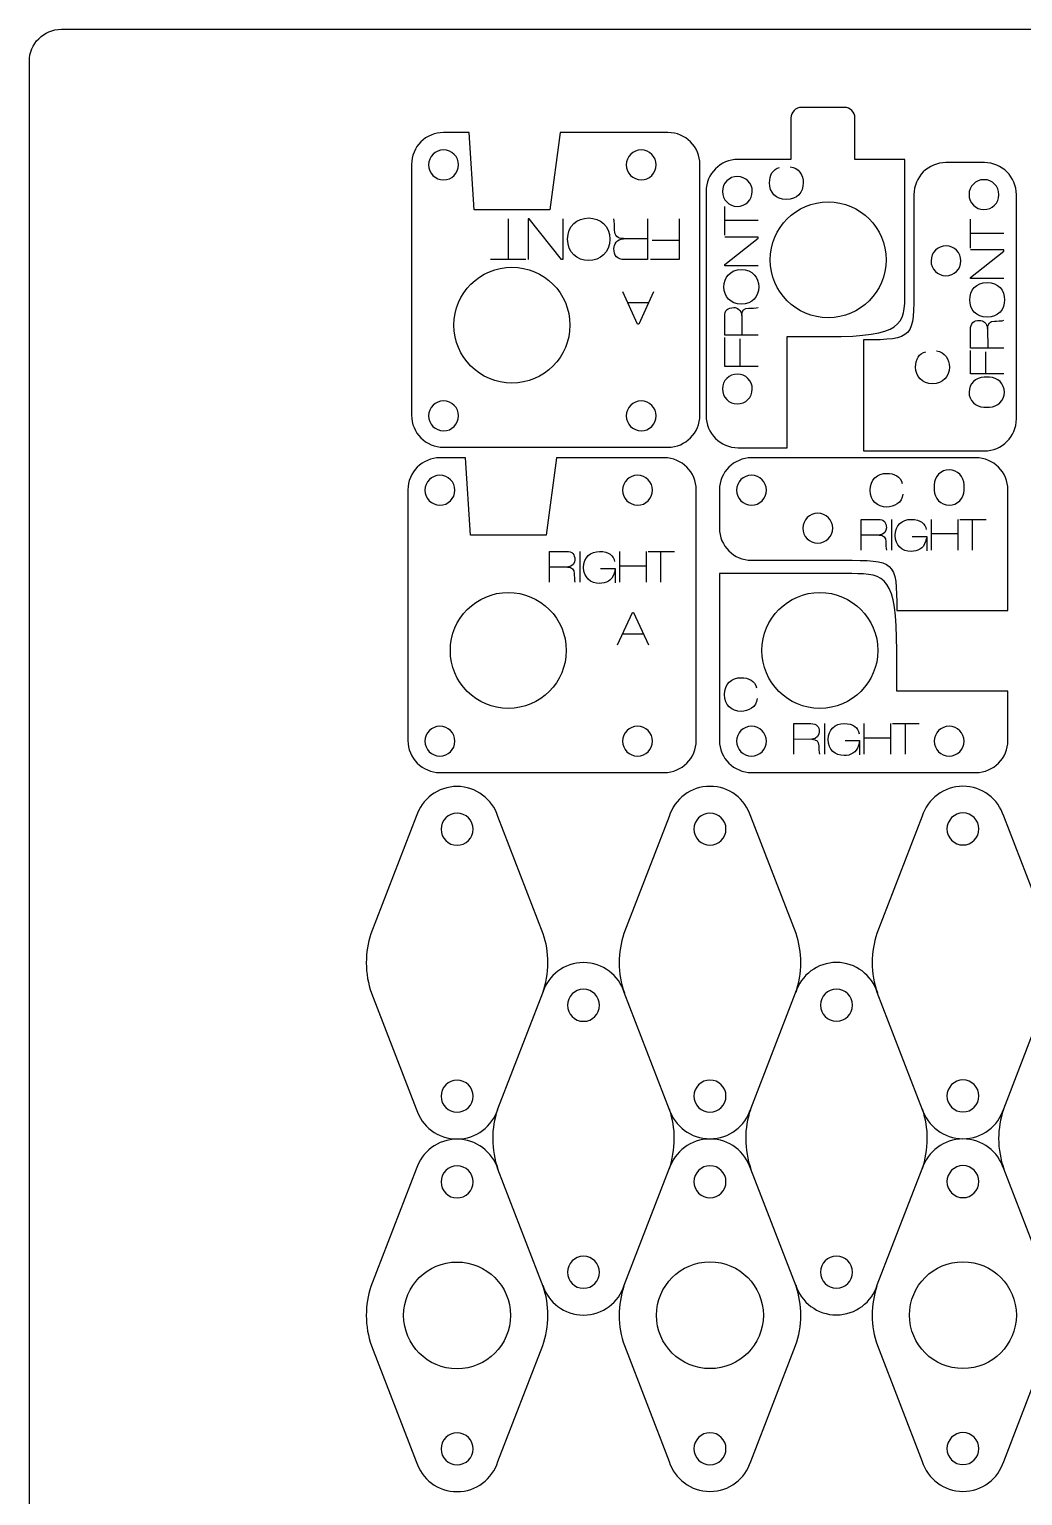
# Model space of a CAD drawing. Extents: x 16 to 1660, y 62 to 1240.
# Drawn here: x 623.4 to 697.8, y 915.6 to 1025.4 of the extents above; entities that cross this region are included whole.
import ezdxf

# ---------------------------------------------------------------- set-up
doc = ezdxf.new("R2010")
doc.units = 0
doc.layers.get('0').update_dxf_attribs({"linetype": 'CONTINUOUS'})

msp = doc.modelspace()

# ---------------------------------------------------------------- linework, layer by layer
at = {"color": 7}
for points in [[(625.826931, 1025.395178), (863.275444, 1025.395178)], [(623.426913, 709.062731), (623.426913, 1022.99516)], [(684.447027, 1019.551202), (681.246627, 1019.551202)], [(680.446809, 1018.751384), (680.446809, 1015.650891), (676.494287, 1015.650891)], [(685.238096, 1015.650891), (685.246844, 1015.651173), (685.246844, 1018.751384)], [(656.737884, 1011.867138), (656.364504, 1017.665676), (654.443136, 1017.665676)], [(671.24072, 1017.665676), (663.165496, 1017.665676), (662.394747, 1011.867138), (656.737884, 1011.867138), (656.737884, 1011.867138)], [(652.043118, 1015.266222), (652.043118, 996.493364)], [(655.562429, 1015.234049), (655.562429, 1015.234049)], [(670.361033, 1015.234049), (670.361033, 1015.234049)], [(673.640173, 996.493364), (673.640173, 1015.266222)], [(688.990522, 1005.731627), (688.990522, 1015.650609), (685.238096, 1015.650609), (685.238096, 1015.650891)], [(694.932429, 1015.412131), (692.060253, 1015.412131)], [(674.094551, 1013.251156), (674.094551, 996.453289)], [(689.6608, 1013.012678), (689.659389, 1006.142824), (689.659389, 1006.142824)], [(697.332164, 996.214247), (697.332164, 1013.012113)], [(675.489858, 1009.977942), (675.489858, 1012.135813)], [(676.43502, 1012.13158), (676.43502, 1012.13158)], [(694.900538, 1011.89282), (694.900538, 1011.89282)], [(659.268571, 1011.195449), (659.268571, 1008.149707)], [(663.374904, 1011.195449), (663.374904, 1008.149707), (663.263991, 1008.149707), (660.863973, 1011.195449), (660.764349, 1011.195449), (660.764349, 1008.149707)], [(669.710793, 1011.195449), (669.710793, 1008.149707), (668.034676, 1008.149707)], [(672.072993, 1011.195449), (672.072993, 1008.149707), (669.936289, 1008.149707)], [(677.990911, 1011.063087), (675.489858, 1011.063087)], [(693.893287, 1009.00992), (693.893287, 1011.167791)], [(667.919529, 1009.706727), (667.923762, 1009.714911), (669.710793, 1009.720556)], [(672.072993, 1009.565616), (670.059902, 1009.565616)], [(677.990911, 1007.690813), (675.489858, 1007.690813), (675.489858, 1007.781407), (677.990911, 1009.752447), (677.990911, 1009.834291), (675.489858, 1009.834291)], [(696.394622, 1010.095064), (693.893287, 1010.095064)], [(696.394622, 1006.722509), (693.893287, 1006.722509), (693.893287, 1006.813384), (696.394622, 1008.784707), (696.394622, 1008.866551), (693.893287, 1008.866551)], [(660.589653, 1008.149707), (657.962447, 1008.149707)], [(665.311231, 1008.081409), (665.311231, 1008.081409)], [(692.055738, 1006.932764), (692.055738, 1006.932764)], [(670.170251, 1005.727393), (669.059707, 1003.310724), (668.971936, 1003.310724), (667.861673, 1005.727393)], [(675.433978, 1006.100209), (675.433978, 1006.100209)], [(693.837407, 1005.132469), (693.837407, 1005.132469)], [(668.229127, 1004.928987), (669.809289, 1004.928987)], [(676.768889, 1003.958424), (676.77538, 1003.954473)], [(663.90266, 1003.238758), (663.90266, 1003.238758)], [(677.990911, 1002.4872), (675.489858, 1002.4872), (675.489858, 1003.86388)], [(676.77538, 1003.954756), (676.779896, 1002.487482)], [(683.239398, 1003.791913), (683.239398, 1003.791913)], [(696.394622, 1001.518896), (693.893287, 1001.518896), (693.893287, 1002.89614)], [(695.172318, 1002.990402), (695.178809, 1002.987298), (695.183324, 1001.518896)], [(677.990911, 1000.147013), (675.489858, 1000.147013), (675.489858, 1002.302062)], [(676.494287, 994.053836), (680.179544, 994.053836), (680.179544, 1002.38052), (683.23968, 1002.38052)], [(676.652896, 1000.147013), (676.652896, 1002.200462)], [(685.884102, 1002.133293), (685.88382, 993.814511), (694.932429, 993.814511)], [(696.394622, 999.579182), (693.893287, 999.579182), (693.893287, 1001.333758)], [(695.056324, 999.579182), (695.056324, 1001.232722)], [(695.31738, 999.333649), (694.909569, 999.333649)], [(655.562429, 996.434098), (655.562429, 996.434098)], [(670.360469, 996.434098), (670.360469, 996.434098)], [(676.43502, 997.33354), (676.43502, 997.33354)], [(694.902231, 997.093933), (695.310042, 997.093933), (695.310042, 997.093933)], [(654.443136, 994.093629), (671.24072, 994.093629)], [(656.464129, 987.497813), (656.091031, 993.297198), (654.169662, 993.297198)], [(670.967247, 993.297198), (662.892022, 993.297198), (662.121556, 987.497813), (656.464129, 987.497813), (656.464129, 987.497813)], [(694.298558, 993.297198), (677.500973, 993.297198)], [(651.769927, 990.896898), (651.769927, 972.124322)], [(655.288956, 990.865289), (655.288956, 990.865289)], [(670.08756, 990.865853), (670.08756, 990.865853)], [(673.3667, 972.124322), (673.3667, 990.896898)], [(675.100956, 990.896898), (675.100956, 988.024722)], [(678.620549, 990.865289), (678.620549, 990.865289)], [(688.379511, 981.849418), (696.698011, 981.849418), (696.698011, 990.896898)], [(691.178873, 991.282131), (691.178873, 990.874038)], [(693.418589, 990.866982), (693.418589, 991.274511), (693.418589, 991.274511)], [(685.699529, 986.388116), (685.699529, 988.686251), (686.963884, 988.686251)], [(687.981296, 988.686251), (687.981296, 986.388116)], [(690.968618, 986.388116), (690.968618, 988.686251)], [(692.937682, 988.686251), (692.937682, 986.388116)], [(693.094316, 988.686251), (695.07608, 988.686251)], [(694.053024, 986.388962), (694.053024, 988.665931)], [(683.580322, 988.020207), (683.580322, 988.020207)], [(687.050527, 987.51136), (687.047704, 987.505433), (685.699529, 987.5012)], [(690.968618, 987.617193), (692.937682, 987.617193)], [(689.536058, 987.415122), (690.616969, 987.415122), (690.616969, 986.337598)], [(662.368218, 983.988944), (662.368218, 986.286516), (663.632856, 986.286516)], [(664.650549, 986.286233), (664.650549, 983.988662)], [(667.637589, 983.988944), (667.637589, 986.286516)], [(669.606371, 986.286233), (669.606371, 983.988662)], [(669.763004, 986.286233), (671.744769, 986.286233)], [(670.721713, 983.988944), (670.721713, 986.265913)], [(677.500409, 985.625551), (684.36998, 985.623858), (684.36998, 985.623858)], [(663.719498, 985.111624), (663.716676, 985.105698), (662.368218, 985.101464)], [(666.204747, 985.015104), (667.285658, 985.015104), (667.285658, 983.93758)], [(667.637589, 985.217458), (669.606653, 985.217458)], [(675.100956, 984.620558), (675.100956, 972.124322)], [(685.02022, 984.620558), (675.100956, 984.620558), (675.100956, 984.620558)], [(667.467691, 979.283736), (668.578236, 981.700122), (668.666289, 981.700122), (669.776551, 979.283736)], [(669.408816, 980.082424), (667.828653, 980.082424)], [(663.629187, 978.869716), (663.629187, 978.869716)], [(686.959933, 978.869433), (686.959933, 978.869433)], [(696.698011, 972.124322), (696.698011, 975.809298), (688.371327, 975.809298), (688.371327, 978.869433)], [(680.673151, 971.093647), (680.673151, 973.390936), (681.937507, 973.390936)], [(682.9552, 973.390936), (682.9552, 971.093647)], [(685.94224, 971.093647), (685.94224, 973.390936)], [(687.911022, 973.390936), (687.911022, 971.093647)], [(688.067656, 973.390936), (690.049702, 973.390936)], [(689.026647, 971.093929), (689.026647, 973.370616)], [(682.024431, 972.216609), (682.021327, 972.2104), (680.673151, 972.205884)], [(684.50968, 972.120653), (685.590591, 972.120653), (685.590591, 971.042282)], [(685.94224, 972.323289), (687.911304, 972.323289)], [(655.288956, 972.065056), (655.288956, 972.065056)], [(670.086996, 972.065056), (670.086996, 972.065056)], [(678.620549, 972.065056), (678.620549, 972.065056)], [(693.418024, 972.065056), (693.418024, 972.065056)], [(654.169662, 969.724587), (670.967247, 969.724587)], [(677.500691, 969.724587), (694.298558, 969.724587)], [(652.399564, 966.430207), (649.006971, 957.642653)], [(661.901422, 957.642653), (658.51024, 966.425973)], [(671.334136, 966.441496), (667.94126, 957.653942)], [(680.835993, 957.653942), (677.444811, 966.437544)], [(690.277173, 966.450527), (686.884298, 957.662691)], [(699.779031, 957.662691), (696.387849, 966.446576)], [(656.654629, 965.474602), (656.654629, 965.474602)], [(675.5892, 965.485609), (675.5892, 965.485609)], [(694.531956, 965.494358), (694.531956, 965.494358)], [(649.044789, 953.197653), (652.399564, 944.518756), (652.399564, 944.518756)], [(658.51024, 944.522989), (661.868967, 953.212893)], [(671.366591, 944.453844), (667.976256, 953.237447)], [(677.445093, 944.534278), (680.803538, 953.224182)], [(690.309347, 944.462311), (686.918447, 953.246196)], [(696.387849, 944.543027), (699.746576, 953.232931)], [(666.119516, 952.286076), (666.119516, 952.286076)], [(685.062271, 952.29426), (685.062271, 952.29426)], [(656.654629, 945.474642), (656.654629, 945.474642)], [(675.5892, 945.485931), (675.5892, 945.485931)], [(694.531956, 945.494398), (694.531956, 945.494398)], [(652.399564, 940.013078), (649.006971, 931.225242), (649.006971, 931.225242)], [(661.901422, 931.225242), (658.51024, 940.008844)], [(667.976256, 931.33418), (671.334418, 940.024367)], [(680.835993, 931.236531), (677.444811, 940.019851)], [(686.918729, 931.342647), (690.277173, 940.032551)], [(699.779031, 931.244716), (696.387849, 940.0286)], [(656.654629, 939.056909), (656.654629, 939.056909)], [(675.5892, 939.06848), (675.5892, 939.06848)], [(694.531956, 939.076947), (694.531956, 939.076947)], [(655.454338, 933.056864), (655.454338, 933.056864)], [(674.389191, 933.068153), (674.389191, 933.068153)], [(693.331947, 933.07662), (693.331947, 933.07662)], [(666.119516, 932.285551), (666.119516, 932.285551)], [(685.062271, 932.2943), (685.062271, 932.2943)], [(649.044789, 926.780524), (652.399564, 918.101344)], [(658.51024, 918.105578), (661.868967, 926.7952)], [(667.979642, 926.791531), (671.334418, 918.112633)], [(677.445093, 918.117149), (680.803538, 926.806771)], [(686.922116, 926.799716), (690.277173, 918.120818)], [(696.387849, 918.125333), (699.746576, 926.815238)], [(656.654629, 919.056667), (656.654629, 919.056667)], [(675.5892, 919.068238), (675.5892, 919.068238)], [(694.531956, 919.076704), (694.531956, 919.076704)]]:
    msp.add_lwpolyline(points, dxfattribs=at)
for points in [[(623.426913, 1022.99516), (623.426913, 1024.320758), (624.501616, 1025.395178), (625.826931, 1025.395178)], [(681.246627, 1019.551202), (680.804667, 1019.551202), (680.446809, 1019.193344), (680.446809, 1018.751384)], [(685.246844, 1018.751384), (685.246844, 1019.193344), (684.88814, 1019.551202), (684.447027, 1019.551202)], [(654.443136, 1017.665676), (653.117256, 1017.665676), (652.043118, 1016.590691), (652.043118, 1015.266222)], [(673.640173, 1015.266222), (673.640173, 1016.590973), (672.5666, 1017.665676), (671.24072, 1017.665676)], [(654.446522, 1016.358422), (653.827891, 1016.359833), (653.324971, 1015.860582), (653.322996, 1015.242233)], [(655.562429, 1015.234049), (655.564687, 1015.852398), (655.064871, 1016.3556), (654.446522, 1016.358422)], [(669.244844, 1016.358704), (668.625931, 1016.36068), (668.123576, 1015.861147), (668.121318, 1015.242516)], [(670.361033, 1015.234049), (670.363291, 1015.852962), (669.863193, 1016.356164), (669.244844, 1016.358704)], [(653.322996, 1015.242233), (653.320738, 1014.62332), (653.820271, 1014.1204), (654.43862, 1014.119271)], [(654.43862, 1014.119271), (655.056969, 1014.116167), (655.560171, 1014.615982), (655.562429, 1015.234049)], [(668.121318, 1015.242516), (668.118778, 1014.623884), (668.618876, 1014.120964), (669.237507, 1014.119271)], [(669.237507, 1014.119271), (669.855573, 1014.116731), (670.358776, 1014.616264), (670.361033, 1015.234049)], [(676.494287, 1015.650891), (675.168689, 1015.650891), (674.094551, 1014.576753), (674.094551, 1013.251156)], [(678.84802, 1013.894904), (678.84802, 1014.466687), (679.081418, 1014.9205), (679.606351, 1015.049193)], [(680.401653, 1015.106767), (681.048224, 1015.035647), (681.37278, 1014.453704), (681.37278, 1013.894904)], [(692.060253, 1015.412131), (690.735784, 1015.412131), (689.6608, 1014.337993), (689.6608, 1013.012678)], [(697.332164, 1013.012113), (697.332164, 1014.337711), (696.257462, 1015.412131), (694.932429, 1015.412131)], [(676.443204, 1014.371296), (675.824291, 1014.373271), (675.321653, 1013.873456), (675.319396, 1013.255107)], [(677.558829, 1013.248051), (677.561087, 1013.866118), (677.0624, 1014.369602), (676.443204, 1014.371296)], [(680.110682, 1012.642402), (679.311711, 1012.642402), (678.84802, 1013.204024), (678.84802, 1013.894904)], [(681.37278, 1013.894904), (681.37278, 1013.204024), (680.909089, 1012.642402), (680.110682, 1012.642402)], [(694.90844, 1014.132536), (694.289527, 1014.134511), (693.786889, 1013.634978), (693.785478, 1013.016629)], [(696.024911, 1013.008727), (696.026322, 1013.627358), (695.527071, 1014.130278), (694.90844, 1014.132536)], [(675.319396, 1013.255107), (675.317138, 1012.636758), (675.817236, 1012.133556), (676.43502, 1012.13158)], [(676.43502, 1012.13158), (677.054498, 1012.129322), (677.557418, 1012.629138), (677.558829, 1013.248051)], [(693.785478, 1013.016629), (693.782656, 1012.397998), (694.282189, 1011.894513), (694.900538, 1011.89282)], [(694.900538, 1011.89282), (695.518604, 1011.890562), (696.022089, 1012.390378), (696.024911, 1013.008727)], [(678.899384, 1008.131927), (678.899384, 1010.52884), (680.84192, 1012.47194), (683.239398, 1012.47194)], [(683.239398, 1012.47194), (685.636029, 1012.47194), (687.579129, 1010.52884), (687.579129, 1008.131927)], [(663.733044, 1009.672578), (663.733044, 1010.678982), (664.440858, 1011.263182), (665.311231, 1011.263182)], [(665.311231, 1011.263182), (666.181604, 1011.263182), (666.889418, 1010.678982), (666.889418, 1009.672578)], [(667.249816, 1010.354991), (667.249816, 1010.465622), (667.241349, 1011.071271), (667.181518, 1011.195449)], [(665.311231, 1008.081409), (664.440858, 1008.081409), (663.733044, 1008.665327), (663.733044, 1009.672578)], [(666.889418, 1009.672578), (666.889418, 1008.665327), (666.181604, 1008.081409), (665.311231, 1008.081409)], [(667.1945, 1008.981133), (667.1945, 1009.27154), (667.390644, 1009.676811), (667.919529, 1009.706727)], [(667.923762, 1009.714911), (667.454709, 1009.718862), (667.249816, 1009.936456), (667.249816, 1010.354991)], [(668.034676, 1008.149707), (667.425076, 1008.149707), (667.1945, 1008.439549), (667.1945, 1008.981133)], [(692.063922, 1009.172762), (691.445009, 1009.17502), (690.942371, 1008.675204), (690.940678, 1008.056291)], [(693.179829, 1008.048953), (693.181804, 1008.667867), (692.682553, 1009.16994), (692.063922, 1009.172762)], [(655.222351, 1003.238758), (655.222351, 1005.635389), (657.165733, 1007.578489), (659.562647, 1007.578489)], [(659.562647, 1007.578489), (661.959842, 1007.578207), (663.90266, 1005.635107), (663.90266, 1003.238758)], [(675.433978, 1006.100209), (675.433978, 1006.814796), (675.914038, 1007.396738), (676.740667, 1007.396738)], [(676.740667, 1007.396738), (677.56786, 1007.396738), (678.047073, 1006.814796), (678.047073, 1006.100209)], [(683.239398, 1003.791913), (680.84192, 1003.791913), (678.899384, 1005.734167), (678.899384, 1008.131927)], [(687.579129, 1008.131927), (687.579129, 1005.734167), (685.636029, 1003.791913), (683.239398, 1003.791913)], [(690.940678, 1008.056291), (690.937856, 1007.438224), (691.437389, 1006.93474), (692.055738, 1006.932764)], [(692.055738, 1006.932764), (692.674087, 1006.92966), (693.177289, 1007.430322), (693.179829, 1008.048953)], [(693.837407, 1005.132469), (693.837407, 1005.847338), (694.317467, 1006.428433), (695.144096, 1006.428433)], [(695.144096, 1006.428433), (695.971007, 1006.428433), (696.450502, 1005.847338), (696.450502, 1005.132469)], [(676.740667, 1004.803962), (675.913756, 1004.803962), (675.433978, 1005.385622), (675.433978, 1006.100209)], [(678.047073, 1006.100209), (678.047073, 1005.385622), (677.56786, 1004.803962), (676.740667, 1004.803962)], [(683.23968, 1002.38052), (688.767849, 1002.38052), (688.990522, 1003.222389), (688.990522, 1005.731627)], [(689.659389, 1006.142824), (689.659389, 1002.300933), (689.659389, 1002.133293), (685.884102, 1002.133293)], [(695.144096, 1003.836222), (694.317184, 1003.836222), (693.837407, 1004.417318), (693.837407, 1005.132469)], [(696.450502, 1005.132469), (696.450502, 1004.417318), (695.971007, 1003.836222), (695.144096, 1003.836222)], [(675.489858, 1003.86388), (675.489858, 1004.36426), (675.728053, 1004.553913), (676.173118, 1004.553913)], [(676.173118, 1004.553913), (676.411031, 1004.553913), (676.744618, 1004.392482), (676.768889, 1003.958424)], [(676.77538, 1003.954473), (676.778767, 1004.340553), (676.957413, 1004.508193), (677.300878, 1004.508193)], [(677.300878, 1004.508193), (677.392036, 1004.508193), (677.889593, 1004.514967), (677.990911, 1004.564356)], [(659.562647, 998.898744), (657.165733, 998.898744), (655.222351, 1000.841562), (655.222351, 1003.238758)], [(663.90266, 1003.238758), (663.90266, 1000.841562), (661.959842, 998.898744), (659.562647, 998.898744)], [(693.893287, 1002.89614), (693.893287, 1003.39652), (694.131482, 1003.585327), (694.576547, 1003.585327)], [(694.576547, 1003.585327), (694.81446, 1003.585327), (695.147764, 1003.42446), (695.172318, 1002.990402)], [(695.178809, 1002.987298), (695.182196, 1003.372249), (695.360842, 1003.540453), (695.704307, 1003.540453)], [(695.704307, 1003.540453), (695.795464, 1003.540453), (696.293022, 1003.547227), (696.394622, 1003.596616)], [(689.790622, 1000.093956), (689.790622, 1000.66602), (690.024302, 1001.119551), (690.548953, 1001.248244)], [(691.344538, 1001.3061), (691.991109, 1001.234698), (692.315664, 1000.653038), (692.315664, 1000.093956)], [(676.443204, 999.572691), (675.824291, 999.575513), (675.321653, 999.075698), (675.319396, 998.456784)], [(677.558829, 998.450011), (677.561087, 999.06836), (677.0624, 999.571562), (676.443204, 999.572691)], [(691.053284, 998.841736), (690.254313, 998.841736), (689.790622, 999.40364), (689.790622, 1000.093956)], [(692.315664, 1000.093956), (692.315664, 999.403922), (691.851973, 998.841736), (691.053284, 998.841736)], [(694.909569, 999.333649), (694.290938, 999.335907), (693.787453, 998.836938), (693.786042, 998.217742)], [(696.433569, 998.209558), (696.435544, 998.828753), (695.935729, 999.332238), (695.31738, 999.333649)], [(654.446522, 997.558189), (653.827891, 997.560447), (653.324407, 997.061478), (653.322996, 996.442282)], [(655.562429, 996.434098), (655.564687, 997.053293), (655.064871, 997.556496), (654.446522, 997.558189)], [(669.244562, 997.558189), (668.625931, 997.560447), (668.122447, 997.061478), (668.121318, 996.442282)], [(670.360469, 996.434098), (670.362727, 997.053293), (669.862629, 997.556496), (669.244562, 997.558189)], [(675.319396, 998.456784), (675.317138, 997.838718), (675.817236, 997.335798), (676.43502, 997.33354)], [(676.43502, 997.33354), (677.054498, 997.331564), (677.557418, 997.831662), (677.558829, 998.450011)], [(693.786042, 998.217742), (693.783784, 997.598829), (694.283318, 997.095909), (694.902231, 997.093933)], [(695.310042, 997.093933), (695.928109, 997.091676), (696.431311, 997.591773), (696.433569, 998.209558)], [(652.043118, 996.493364), (652.043118, 995.168049), (653.117256, 994.093629), (654.443136, 994.093629)], [(653.322996, 996.442282), (653.320738, 995.823369), (653.820271, 995.320731), (654.439184, 995.318473)], [(654.439184, 995.318473), (655.056969, 995.316216), (655.560171, 995.816596), (655.562429, 996.434098)], [(668.121318, 996.442282), (668.118778, 995.823369), (668.618876, 995.320731), (669.237507, 995.318473)], [(669.237507, 995.318473), (669.855573, 995.316216), (670.358776, 995.816596), (670.360469, 996.434098)], [(671.24072, 994.093629), (672.5666, 994.093629), (673.640173, 995.168049), (673.640173, 996.493364)], [(674.094551, 996.453289), (674.094551, 995.127409), (675.168689, 994.053836), (676.494287, 994.053836)], [(694.932429, 993.814511), (696.257462, 993.814511), (697.332164, 994.888931), (697.332164, 996.214247)], [(654.169662, 993.297198), (652.843782, 993.297198), (651.769927, 992.222213), (651.769927, 990.896898)], [(673.3667, 990.896898), (673.3667, 992.222213), (672.293127, 993.297198), (670.967247, 993.297198)], [(677.500973, 993.297198), (676.175093, 993.297198), (675.100956, 992.222213), (675.100956, 990.896898)], [(696.698011, 990.896898), (696.698011, 992.222213), (695.624156, 993.297198), (694.298558, 993.297198)], [(654.173049, 991.98938), (653.554418, 991.991073), (653.051498, 991.49154), (653.049522, 990.873191)], [(655.288956, 990.865289), (655.291213, 991.48392), (654.791398, 991.987122), (654.173049, 991.98938)], [(668.971371, 991.98938), (668.352458, 991.99192), (667.850102, 991.491822), (667.84728, 990.874038)], [(670.08756, 990.865853), (670.0901, 991.484202), (669.58972, 991.987404), (668.971371, 991.98938)], [(677.50436, 991.98938), (676.886011, 991.991073), (676.383373, 991.49154), (676.381116, 990.873191)], [(678.620549, 990.865289), (678.622807, 991.48392), (678.122709, 991.987122), (677.50436, 991.98938)], [(686.375169, 990.869804), (686.375169, 991.669058), (686.936791, 992.132184), (687.627389, 992.132184)], [(687.627389, 992.132184), (688.199736, 992.132184), (688.653549, 991.898787), (688.78196, 991.374136)], [(692.302964, 992.398038), (691.683769, 992.400296), (691.180567, 991.900198), (691.178873, 991.282131)], [(693.418589, 991.274511), (693.420847, 991.892578), (692.920749, 992.396062), (692.302964, 992.398038)], [(653.049522, 990.873191), (653.047264, 990.254278), (653.546798, 989.751076), (654.165147, 989.750229)], [(654.165147, 989.750229), (654.783496, 989.747407), (655.28698, 990.247222), (655.288956, 990.865289)], [(667.84728, 990.874038), (667.845304, 990.254278), (668.34512, 989.75164), (668.963751, 989.750793)], [(668.963751, 989.750793), (669.5821, 989.747971), (670.085302, 990.247222), (670.08756, 990.865853)], [(676.381116, 990.873191), (676.378858, 990.254278), (676.878391, 989.751076), (677.49674, 989.750229)], [(677.49674, 989.750229), (678.115089, 989.747407), (678.618291, 990.247222), (678.620549, 990.865289)], [(687.627389, 989.607424), (686.936791, 989.607424), (686.375169, 990.070833), (686.375169, 990.869804)], [(691.178873, 990.874038), (691.176898, 990.255689), (691.675584, 989.751922), (692.29478, 989.750793)], [(692.29478, 989.750793), (692.913693, 989.748536), (693.416331, 990.248069), (693.418589, 990.866982)], [(688.839816, 990.578269), (688.768696, 989.93198), (688.186471, 989.607424), (687.627389, 989.607424)], [(682.463569, 989.144298), (681.844938, 989.146556), (681.342864, 988.647304), (681.340042, 988.028673)], [(683.580322, 988.020207), (683.582298, 988.638838), (683.082482, 989.14204), (682.463569, 989.144298)], [(686.963884, 988.686251), (687.423624, 988.686251), (687.597756, 988.467529), (687.597756, 988.058307)], [(688.261542, 987.485678), (688.261542, 988.245138), (688.795789, 988.686251), (689.452238, 988.686251)], [(689.452238, 988.686251), (690.169647, 988.686251), (690.499564, 988.367622), (690.583384, 987.923404)], [(675.100956, 988.024722), (675.100956, 986.700536), (676.174811, 985.625551), (677.500409, 985.625551)], [(681.340042, 988.028673), (681.337784, 987.410042), (681.837882, 986.907122), (682.456231, 986.905429)], [(682.456231, 986.905429), (683.074862, 986.902607), (683.577782, 987.402422), (683.580322, 988.020207)], [(687.047704, 987.505433), (687.401329, 987.502329), (687.555704, 987.337793), (687.555704, 987.022269)], [(687.597756, 988.058307), (687.597756, 987.839584), (687.449871, 987.533938), (687.050527, 987.51136)], [(689.452238, 986.286233), (688.795789, 986.286233), (688.261542, 986.7265), (688.261542, 987.485678)], [(687.555704, 987.022269), (687.555704, 986.938731), (687.562478, 986.481813), (687.607351, 986.388116)], [(690.5371, 987.030453), (690.377927, 986.502416), (689.931733, 986.286233), (689.452238, 986.286233)], [(690.616969, 987.415122), (690.583384, 987.147576), (690.5371, 987.030453), (690.5371, 987.030453)], [(663.632856, 986.286516), (664.092596, 986.286516), (664.266727, 986.067793), (664.266727, 985.658571)], [(664.266727, 985.658571), (664.266727, 985.439849), (664.118842, 985.134484), (663.719498, 985.111624)], [(664.930513, 985.08566), (664.930513, 985.845402), (665.464478, 986.286233), (666.120927, 986.286233)], [(666.120927, 986.286233), (666.838336, 986.286233), (667.168253, 985.967604), (667.252073, 985.523387)], [(684.36998, 985.623858), (688.212153, 985.623858), (688.379511, 985.623858), (688.379511, 981.849418)], [(663.716676, 985.105698), (664.070582, 985.102311), (664.224958, 984.93834), (664.224958, 984.622533)], [(664.224958, 984.622533), (664.224958, 984.539278), (664.231449, 984.082078), (664.276322, 983.988944)], [(666.120927, 983.886216), (665.464478, 983.886216), (664.930513, 984.326482), (664.930513, 985.08566)], [(667.205789, 984.630436), (667.046616, 984.102398), (666.600704, 983.886216), (666.120927, 983.886216)], [(667.285658, 985.015104), (667.252073, 984.74784), (667.205789, 984.630436), (667.205789, 984.630436)], [(688.371327, 978.869433), (688.371327, 984.397602), (687.529458, 984.620558), (685.02022, 984.620558)], [(654.948878, 978.869716), (654.948878, 981.265782), (656.89226, 983.209447), (659.289173, 983.209447)], [(659.289173, 983.209447), (661.686651, 983.209447), (663.629187, 981.265782), (663.629187, 978.869716)], [(678.279907, 978.869433), (678.279907, 981.265782), (680.223007, 983.209447), (682.61992, 983.209447)], [(682.61992, 983.209447), (685.017116, 983.209447), (686.959933, 981.265782), (686.959933, 978.869433)], [(659.289173, 974.52942), (656.89226, 974.52942), (654.948878, 976.47252), (654.948878, 978.869716)], [(663.629187, 978.869716), (663.629187, 976.47252), (661.686651, 974.52942), (659.289173, 974.52942)], [(682.61992, 974.52942), (680.223007, 974.52942), (678.279907, 976.471956), (678.279907, 978.869433)], [(686.959933, 978.869433), (686.959933, 976.471956), (685.017116, 974.52942), (682.61992, 974.52942)], [(675.468409, 975.564047), (675.468409, 976.3633), (676.030313, 976.827273), (676.720911, 976.827273)], [(676.720911, 976.827273), (677.292976, 976.827273), (677.746789, 976.593311), (677.8752, 976.06866)], [(676.720911, 974.301667), (676.030313, 974.301667), (675.468409, 974.765358), (675.468409, 975.564047)], [(677.933056, 975.272793), (677.861936, 974.626504), (677.279993, 974.301667), (676.720911, 974.301667)], [(681.937507, 973.390936), (682.397247, 973.390936), (682.571378, 973.172496), (682.571378, 972.763556)], [(683.235447, 972.190927), (683.235447, 972.950669), (683.769129, 973.390936), (684.42586, 973.390936)], [(684.42586, 973.390936), (685.143269, 973.390936), (685.473187, 973.072589), (685.556724, 972.628936)], [(651.769927, 972.124322), (651.769927, 970.799289), (652.843782, 969.724587), (654.169662, 969.724587)], [(654.173049, 973.188864), (653.554418, 973.191687), (653.050933, 972.692153), (653.049522, 972.073804)], [(655.288956, 972.065056), (655.291213, 972.684816), (654.791398, 973.188018), (654.173049, 973.188864)], [(668.971089, 973.188864), (668.352458, 973.191687), (667.848973, 972.692153), (667.84728, 972.073804)], [(670.086996, 972.065056), (670.089253, 972.684816), (669.589438, 973.188018), (668.971089, 973.188864)], [(670.967247, 969.724587), (672.293127, 969.724587), (673.3667, 970.799289), (673.3667, 972.124322)], [(675.100956, 972.124322), (675.100956, 970.798724), (676.175376, 969.724587), (677.500691, 969.724587)], [(677.50436, 973.188864), (676.886011, 973.191122), (676.382527, 972.692153), (676.381116, 972.072958)], [(678.620549, 972.065056), (678.622807, 972.684816), (678.122709, 973.187171), (677.50436, 973.188864)], [(682.021327, 972.2104), (682.375233, 972.207296), (682.529609, 972.043042), (682.529609, 971.727518)], [(682.571378, 972.763556), (682.571378, 972.545116), (682.423493, 972.239187), (682.024431, 972.216609)], [(684.42586, 970.9912), (683.769129, 970.9912), (683.235447, 971.432031), (683.235447, 972.190927)], [(685.590591, 972.120653), (685.556724, 971.853107), (685.51044, 971.735984), (685.51044, 971.735984)], [(692.302118, 973.188864), (691.683487, 973.191122), (691.180284, 972.692153), (691.178591, 972.072958)], [(693.418024, 972.065056), (693.420564, 972.684816), (692.920467, 973.187171), (692.302118, 973.188864)], [(694.298558, 969.724587), (695.624156, 969.724587), (696.698011, 970.798724), (696.698011, 972.124322)], [(653.049522, 972.073804), (653.047264, 971.454044), (653.546798, 970.951407), (654.165711, 970.949996)], [(654.165711, 970.949996), (654.783496, 970.947738), (655.28698, 971.447271), (655.288956, 972.065056)], [(667.84728, 972.073804), (667.845304, 971.454044), (668.34512, 970.951407), (668.963751, 970.949996)], [(668.963751, 970.949996), (669.5821, 970.947738), (670.085302, 971.447271), (670.086996, 972.065056)], [(676.381116, 972.072958), (676.378858, 971.454044), (676.878391, 970.951407), (677.497304, 970.949431)], [(677.497304, 970.949431), (678.115089, 970.947456), (678.618291, 971.446989), (678.620549, 972.065056)], [(682.529609, 971.727518), (682.529609, 971.64398), (682.5361, 971.187062), (682.581256, 971.093647)], [(685.51044, 971.735984), (685.351267, 971.207947), (684.905356, 970.9912), (684.42586, 970.9912)], [(691.178591, 972.072958), (691.176616, 971.454044), (691.676149, 970.951407), (692.29478, 970.949431)], [(692.29478, 970.949431), (692.913411, 970.947456), (693.416331, 971.446989), (693.418024, 972.065056)], [(655.454338, 968.675002), (654.020084, 968.675002), (652.805964, 967.731251), (652.399564, 966.430207)], [(658.51024, 966.425973), (658.105251, 967.729276), (656.890284, 968.675002), (655.454338, 968.675002)], [(674.388909, 968.686291), (672.954656, 968.686291), (671.740536, 967.742258), (671.334136, 966.441496)], [(677.444811, 966.437544), (677.03954, 967.740564), (675.824856, 968.686291), (674.388909, 968.686291)], [(693.331947, 968.69504), (691.897693, 968.69504), (690.683573, 967.751289), (690.277173, 966.450527)], [(696.387849, 966.446576), (695.98286, 967.749313), (694.767893, 968.69504), (693.331947, 968.69504)], [(655.45462, 966.674047), (654.792244, 966.674047), (654.254611, 966.13726), (654.254611, 965.474602)], [(656.654629, 965.474602), (656.654629, 966.13726), (656.117842, 966.674047), (655.45462, 966.674047)], [(674.389191, 966.685336), (673.726816, 966.685336), (673.189182, 966.148549), (673.189182, 965.485609)], [(675.5892, 965.485609), (675.5892, 966.148549), (675.052413, 966.685336), (674.389191, 966.685336)], [(693.331947, 966.693802), (692.669571, 966.693802), (692.131938, 966.156733), (692.131938, 965.494358)], [(694.531956, 965.494358), (694.531956, 966.156733), (693.995169, 966.693802), (693.331947, 966.693802)], [(654.254611, 965.474602), (654.254611, 964.811662), (654.792244, 964.274311), (655.45462, 964.274311)], [(655.45462, 964.274311), (656.11756, 964.274311), (656.654629, 964.811662), (656.654629, 965.474602)], [(673.189182, 965.485609), (673.189182, 964.822951), (673.726816, 964.285882), (674.389191, 964.285882)], [(674.389191, 964.285882), (675.052413, 964.285882), (675.5892, 964.822951), (675.5892, 965.485609)], [(692.131938, 965.494358), (692.131938, 964.831418), (692.669571, 964.294631), (693.331947, 964.294631)], [(693.331947, 964.294631), (693.995169, 964.294631), (694.531956, 964.8317), (694.531956, 965.494358)], [(649.006971, 957.642653), (648.778089, 956.961933), (648.654758, 956.232671), (648.654758, 955.474904)], [(662.2542, 955.474904), (662.2542, 956.232671), (662.130304, 956.961933), (661.901422, 957.642653)], [(667.94126, 957.653942), (667.71266, 956.973504), (667.589047, 956.244242), (667.589047, 955.486193)], [(681.188771, 955.486193), (681.188771, 956.244242), (681.064593, 956.973504), (680.835993, 957.653942)], [(686.884298, 957.662691), (686.655416, 956.981689), (686.532084, 956.252427), (686.532084, 955.49466)], [(648.654758, 955.474904), (648.654758, 954.675933), (648.791918, 953.909418), (649.044789, 953.197653)], [(664.919507, 955.486193), (663.485818, 955.486193), (662.271416, 954.542442), (661.864733, 953.241398)], [(661.868967, 953.212893), (662.118733, 953.920142), (662.2542, 954.681296), (662.2542, 955.474904)], [(667.976256, 953.237447), (667.570702, 954.540184), (666.355736, 955.486193), (664.919507, 955.486193)], [(667.589047, 955.486193), (667.589047, 954.687222), (667.726489, 953.920989), (667.97936, 953.208942)], [(680.803538, 953.224182), (681.053022, 953.931713), (681.188771, 954.692867), (681.188771, 955.486193)], [(683.86198, 955.494378), (682.428009, 955.494378), (681.213607, 954.550909), (680.806924, 953.249582)], [(686.918447, 953.246196), (686.512893, 954.548369), (685.297927, 955.494378), (683.86198, 955.494378)], [(686.532084, 955.49466), (686.532084, 954.696253), (686.669244, 953.93002), (686.922116, 953.217691)], [(664.920071, 953.484956), (664.257413, 953.484956), (663.71978, 952.947887), (663.71978, 952.286076)], [(666.119516, 952.286076), (666.119516, 952.947887), (665.582447, 953.484956), (664.920071, 953.484956)], [(683.862827, 953.493422), (683.199887, 953.493422), (682.662536, 952.956353), (682.662536, 952.29426)], [(685.062271, 952.29426), (685.062271, 952.956353), (684.52492, 953.493422), (683.862827, 953.493422)], [(663.71978, 952.286076), (663.71978, 951.622289), (664.257413, 951.085784), (664.920071, 951.085784)], [(664.920071, 951.085784), (665.582447, 951.085784), (666.119516, 951.622289), (666.119516, 952.286076)], [(682.662536, 952.29426), (682.662536, 951.630473), (683.199887, 951.093969), (683.862827, 951.093969)], [(683.862827, 951.093969), (684.52492, 951.093969), (685.062271, 951.630473), (685.062271, 952.29426)], [(655.45462, 946.674369), (654.792244, 946.674369), (654.254611, 946.137018), (654.254611, 945.474642)], [(656.654629, 945.474642), (656.654629, 946.137018), (656.117842, 946.674369), (655.45462, 946.674369)], [(674.389191, 946.68594), (673.726816, 946.68594), (673.189182, 946.148307), (673.189182, 945.485931)], [(675.5892, 945.485931), (675.5892, 946.148307), (675.052413, 946.68594), (674.389191, 946.68594)], [(693.331947, 946.694124), (692.669571, 946.694124), (692.131938, 946.156773), (692.131938, 945.494398)], [(694.531956, 945.494398), (694.531956, 946.156773), (693.995169, 946.694124), (693.331947, 946.694124)], [(654.254611, 945.474642), (654.254611, 944.811984), (654.792244, 944.274633), (655.45462, 944.274633)], [(655.45462, 944.274633), (656.11756, 944.274633), (656.654629, 944.811984), (656.654629, 945.474642)], [(673.189182, 945.485931), (673.189182, 944.823273), (673.726816, 944.285922), (674.389191, 944.285922)], [(674.389191, 944.285922), (675.052413, 944.285922), (675.5892, 944.823273), (675.5892, 945.485931)], [(692.131938, 945.494398), (692.131938, 944.832022), (692.669571, 944.294389), (693.331947, 944.294389)], [(693.331947, 944.294389), (693.995169, 944.294389), (694.531956, 944.832022), (694.531956, 945.494398)], [(652.399564, 944.518756), (652.805964, 943.217993), (654.020084, 942.274242), (655.454338, 942.274242)], [(655.454338, 942.274242), (656.890284, 942.274242), (658.105251, 943.219969), (658.51024, 944.522989)], [(658.472422, 944.453844), (658.24354, 943.773124), (658.119644, 943.043862), (658.119644, 942.286096)], [(671.334418, 944.530044), (671.740818, 943.229), (672.954938, 942.285531), (674.389191, 942.285531)], [(671.719933, 942.286096), (671.719933, 943.043862), (671.595756, 943.773124), (671.366591, 944.453844)], [(674.389191, 942.285531), (675.825138, 942.285531), (677.040104, 943.231822), (677.445093, 944.534278)], [(677.414896, 944.462311), (677.186296, 943.781591), (677.062118, 943.052329), (677.062118, 942.293998)], [(690.277173, 944.538793), (690.683573, 943.237749), (691.897693, 942.293998), (693.331947, 942.293998)], [(690.662689, 942.293998), (690.662689, 943.052329), (690.538511, 943.781591), (690.309347, 944.462311)], [(693.331947, 942.293998), (694.767893, 942.293998), (695.98286, 943.240007), (696.387849, 944.543027)], [(696.357651, 944.470778), (696.128769, 943.789493), (696.004873, 943.060513), (696.004873, 942.302464)], [(655.454338, 942.257591), (654.020084, 942.257591), (652.805964, 941.313558), (652.399564, 940.013078)], [(658.51024, 940.008844), (658.105251, 941.312147), (656.890284, 942.257591), (655.454338, 942.257591)], [(658.119644, 942.286096), (658.119644, 941.487407), (658.257369, 940.721173), (658.51024, 940.008844)], [(674.388909, 942.26888), (672.954656, 942.26888), (671.740536, 941.324847), (671.334136, 940.024367)], [(671.334418, 940.024367), (671.583902, 940.731616), (671.719933, 941.492769), (671.719933, 942.286096)], [(677.444811, 940.019851), (677.03954, 941.323436), (675.824856, 942.26888), (674.388909, 942.26888)], [(677.062118, 942.293998), (677.062118, 941.495591), (677.199842, 940.729076), (677.452996, 940.017311)], [(690.277173, 940.032551), (690.526658, 940.7398), (690.662689, 941.500953), (690.662689, 942.293998)], [(693.331947, 942.276782), (691.897693, 942.276782), (690.683573, 941.333313), (690.277173, 940.032551)], [(696.387849, 940.0286), (695.98286, 941.33162), (694.767893, 942.276782), (693.331947, 942.276782)], [(696.004873, 942.302464), (696.004873, 941.503776), (696.142598, 940.737824), (696.395751, 940.02606)], [(655.45462, 940.256353), (654.792244, 940.256353), (654.254611, 939.719567), (654.254611, 939.056909)], [(656.654629, 939.056909), (656.654629, 939.719567), (656.117842, 940.256353), (655.45462, 940.256353)], [(674.389191, 940.267924), (673.726816, 940.267924), (673.189182, 939.730856), (673.189182, 939.06848)], [(675.5892, 939.06848), (675.5892, 939.730856), (675.052413, 940.267924), (674.389191, 940.267924)], [(693.331947, 940.276391), (692.669571, 940.276391), (692.131938, 939.739322), (692.131938, 939.076947)], [(694.531956, 939.076947), (694.531956, 939.739322), (693.995169, 940.276391), (693.331947, 940.276391)], [(654.254611, 939.056909), (654.254611, 938.393969), (654.792244, 937.8569), (655.45462, 937.8569)], [(655.45462, 937.8569), (656.11756, 937.857182), (656.654629, 938.393969), (656.654629, 939.056909)], [(673.189182, 939.06848), (673.189182, 938.40554), (673.726816, 937.868189), (674.389191, 937.868189)], [(674.389191, 937.868189), (675.052413, 937.868189), (675.5892, 938.405258), (675.5892, 939.06848)], [(692.131938, 939.076947), (692.131938, 938.413442), (692.669571, 937.876938), (693.331947, 937.876938)], [(693.331947, 937.876938), (693.995169, 937.876938), (694.531956, 938.413442), (694.531956, 939.076947)], [(651.454402, 929.056929), (651.454402, 931.265882), (653.245102, 933.056864), (655.454338, 933.056864)], [(655.454338, 933.056864), (657.663291, 933.056864), (659.453991, 931.265882), (659.453991, 929.056929)], [(664.920071, 933.48556), (664.257413, 933.48556), (663.71978, 932.947644), (663.71978, 932.285551)], [(666.119516, 932.285551), (666.119516, 932.947644), (665.582447, 933.48556), (664.920071, 933.48556)], [(670.388973, 929.068218), (670.389256, 931.277171), (672.179956, 933.068153), (674.389191, 933.068153)], [(674.389191, 933.068153), (676.597862, 933.068153), (678.388844, 931.277171), (678.388844, 929.068218)], [(683.862827, 933.494309), (683.199887, 933.494309), (682.662536, 932.956958), (682.662536, 932.2943)], [(685.062271, 932.2943), (685.062271, 932.956958), (684.52492, 933.494309), (683.862827, 933.494309)], [(689.331729, 929.076402), (689.331729, 931.285638), (691.122711, 933.07662), (693.331947, 933.07662)], [(693.331947, 933.07662), (695.540618, 933.07662), (697.3316, 931.285638), (697.3316, 929.076402)], [(663.71978, 932.285551), (663.71978, 931.622893), (664.257413, 931.085542), (664.920071, 931.085542)], [(664.920071, 931.085542), (665.582447, 931.085542), (666.119516, 931.622893), (666.119516, 932.285551)], [(682.662536, 932.2943), (682.662536, 931.63136), (683.199887, 931.094291), (683.862827, 931.094291)], [(683.862827, 931.094291), (684.52492, 931.094291), (685.062271, 931.63136), (685.062271, 932.2943)], [(649.006971, 931.225242), (648.778089, 930.54424), (648.654758, 929.814978), (648.654758, 929.057211)], [(661.864733, 931.329664), (662.271133, 930.029184), (663.485818, 929.085151), (664.919507, 929.085151)], [(662.2542, 929.057211), (662.2542, 929.814978), (662.130304, 930.54424), (661.901422, 931.225242)], [(664.919507, 929.085151), (666.355736, 929.085151), (667.570702, 930.03116), (667.976256, 931.33418)], [(667.941542, 931.236531), (667.712942, 930.555529), (667.589329, 929.826267), (667.589329, 929.0685)], [(680.807207, 931.338413), (681.213889, 930.037369), (682.428291, 929.0939), (683.862262, 929.0939)], [(681.188771, 929.0685), (681.188771, 929.826267), (681.064593, 930.555529), (680.835993, 931.236531)], [(683.862262, 929.0939), (685.298209, 929.0939), (686.513176, 930.039627), (686.918729, 931.342647)], [(686.884298, 931.244716), (686.655416, 930.564278), (686.532084, 929.835016), (686.532084, 929.076402)], [(648.654758, 929.057211), (648.654758, 928.258522), (648.791918, 927.492571), (649.044789, 926.780524)], [(655.454338, 925.056993), (653.245102, 925.056993), (651.454402, 926.847976), (651.454402, 929.056929)], [(659.453991, 929.056929), (659.453991, 926.847976), (657.663291, 925.056993), (655.454338, 925.056993)], [(661.868967, 926.7952), (662.118733, 927.503013), (662.2542, 928.264167), (662.2542, 929.057211)], [(667.589329, 929.0685), (667.589329, 928.269811), (667.726771, 927.503296), (667.979642, 926.791531)], [(674.389191, 925.068282), (672.179956, 925.068282), (670.388973, 926.859264), (670.388973, 929.068218)], [(678.388844, 929.068218), (678.388844, 926.859264), (676.597862, 925.068282), (674.389191, 925.068282)], [(680.803538, 926.806771), (681.053022, 927.514302), (681.188771, 928.275456), (681.188771, 929.0685)], [(686.532084, 929.076402), (686.532084, 928.278278), (686.669244, 927.512044), (686.922116, 926.799716)], [(693.331947, 925.076749), (691.122711, 925.076749), (689.331729, 926.867731), (689.331729, 929.076402)], [(697.3316, 929.076402), (697.3316, 926.867731), (695.540618, 925.076749), (693.331947, 925.076749)], [(655.45462, 920.256676), (654.792244, 920.256676), (654.254611, 919.719324), (654.254611, 919.056667)], [(656.654629, 919.056667), (656.654629, 919.719324), (656.117842, 920.256676), (655.45462, 920.256676)], [(674.389191, 920.267964), (673.726816, 920.267964), (673.189182, 919.730613), (673.189182, 919.068238)], [(675.5892, 919.068238), (675.5892, 919.730613), (675.052413, 920.267964), (674.389191, 920.267964)], [(693.331947, 920.276996), (692.669571, 920.276996), (692.131938, 919.739362), (692.131938, 919.076704)], [(694.531956, 919.076704), (694.531956, 919.739362), (693.995169, 920.276996), (693.331947, 920.276996)], [(654.254611, 919.056667), (654.254611, 918.394009), (654.792244, 917.85694), (655.45462, 917.85694)], [(655.45462, 917.85694), (656.11756, 917.85694), (656.654629, 918.394291), (656.654629, 919.056667)], [(673.189182, 919.068238), (673.189182, 918.405298), (673.726816, 917.868229), (674.389191, 917.868229)], [(674.389191, 917.868229), (675.052413, 917.868229), (675.5892, 918.405298), (675.5892, 919.068238)], [(692.131938, 919.076704), (692.131938, 918.414611), (692.669571, 917.876696), (693.331947, 917.876696)], [(693.331947, 917.876696), (693.995169, 917.876696), (694.531956, 918.414329), (694.531956, 919.076704)], [(652.399564, 918.101344), (652.805964, 916.800018), (654.020084, 915.856831), (655.454338, 915.856831)], [(655.454338, 915.856831), (656.890284, 915.856831), (658.105251, 916.802558), (658.51024, 918.105578)], [(671.334418, 918.112633), (671.740818, 916.811589), (672.954938, 915.86812), (674.389191, 915.86812)], [(674.389191, 915.86812), (675.825138, 915.86812), (677.040104, 916.814129), (677.445093, 918.117149)], [(690.277173, 918.120818), (690.683573, 916.820056), (691.897693, 915.876587), (693.331947, 915.876587)], [(693.331947, 915.876587), (694.767893, 915.876587), (695.98286, 916.822313), (696.387849, 918.125333)]]:
    msp.add_open_spline(points, degree=3, dxfattribs=at)

doc.saveas('drawing.dxf')
